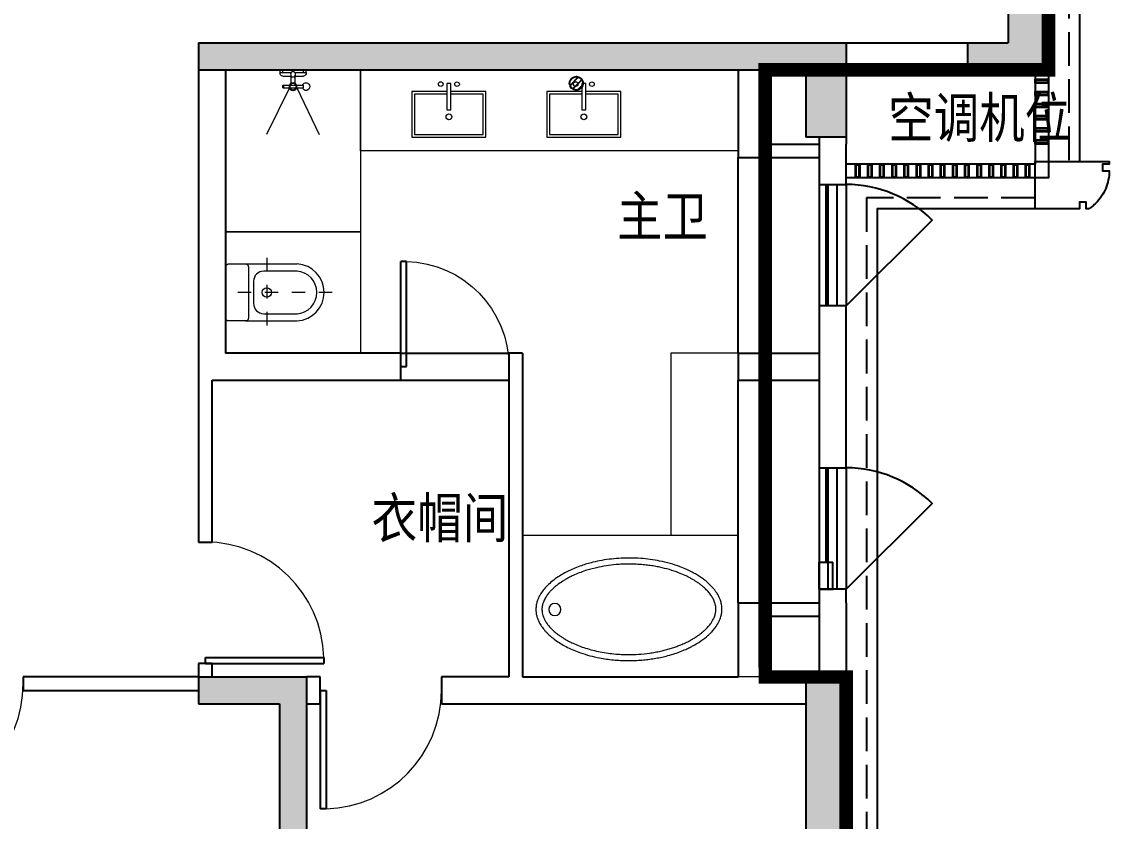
# Model space of a CAD drawing. Extents: x 512858 to 514372, y -232486 to -231710.
# Drawn here: x 513239.26 to 513247.32, y -232145.35 to -232139.42 of the extents above; entities that cross this region are included whole.
import ezdxf

# ---------------------------------------------------------------- set-up
doc = ezdxf.new("R2010")
doc.units = 0
doc.header["$LTSCALE"] = 1000
for name, pattern in [('__DASH', [0.35, 0.25, -0.1]), ('B1+B2户型(2#185报审版）$0$__DASH', [0.35, 0.25, -0.1]), ('B1+B2户型(2#185报审版）$0$DASH', [0.35, 0.25, -0.1])]:
    doc.linetypes.add(name, pattern=pattern)
doc.layers.get('0').update_dxf_attribs({"color": 252})
for name, color, linetype in [('0-铝板', 253, 'Continuous'), ('6#-造型-1F（实施版）金属型材-METAL-S', 253, 'Continuous'), ('A-ANNO-100-TXT', 252, 'Continuous'), ('A-METAL-E', 253, 'Continuous'), ('A-WALL-S', 252, 'Continuous'), ('B1+B2户型(2#185报审版）$0$A-DOOR', 253, 'Continuous'), ('B1+B2户型(2#185报审版）$0$A-METAL-S', 253, 'Continuous'), ('B1+B2户型(2#185报审版）$0$A-PART-S', 253, 'Continuous'), ('B1+B2户型(2#185报审版）$0$A-PATT-COLU', 253, 'Continuous'), ('B1+B2户型(2#185报审版）$0$A-STR-CONC-B', 253, 'Continuous'), ('B1+B2户型(2#185报审版）$0$A-STR-CONC-E', 253, 'Continuous'), ('B1+B2户型(2#185报审版）$0$A-STR-CONC-H', 253, 'Continuous'), ('B1+B2户型(2#185报审版）$0$A-WALL-S', 253, 'Continuous'), ('B1+B2户型(2#185报审版）$0$A-WINDOW', 253, 'Continuous'), ('B1+B2户型(2#185报审版）$0$Y-阳台地漏(不提资)', 253, 'Continuous')]:
    doc.layers.add(name, color=color, linetype=linetype)
doc.layers.add('B1+B2户型(2#185报审版）$0$AE-FURN-MOVE', color=253, linetype='Continuous', lineweight=20)
doc.layers.add('面积-计容-住宅-1', color=1, linetype='Continuous', lineweight=0)
doc.styles.add('TYDG_02', font='TSSDENG.shx', dxfattribs={"width": 0.8, "bigfont": 'hztxt.shx'})

# ---------------------------------------------------------------- blocks, each defined once
blk = doc.blocks.new('1新175wz')
at = {"layer": 'A-ANNO-100-TXT', "style": 'TYDG_02'}
for s, p in [('空调机位', (-100696.445477389, -1325106.455271943, -0.5663770876642622)), ('主卫', (-102706.1260067548, -1325836.721736475)), ('衣帽间', (-104524.4991782925, -1328073.325777996))]:
    blk.add_text(s, height=337.5886524822695, dxfattribs=at).set_placement(p)
blk = doc.blocks.new('1新103B1+B2户型(2#185报审版）$0$6986586658ff3d')
at = {"layer": 'B1+B2户型(2#185报审版）$0$AE-FURN-MOVE'}
for p, q in [((14.39999992749654, 96.00000000023283), (33.60000000009313, 96.00000000023283)), ((14.39999999990687, 12.69960627146065), (14.4000000001397, 96.00000000023283)), ((-100.8000000000466, 76.8000000002794), (-81.60000000009313, 76.8000000002794)), ((-100.7999999998137, -76.79999999981374), (-100.8000000000466, 76.8000000002794)), ((-81.5999999998603, -76.79999999981374), (-81.60000000009313, 76.8000000002794)), ((-66.25846837065183, 14.39999999990687), (-12.69960628706031, 14.39999999990687)), ((-14.39999999990687, 12.69960630335845), (-14.39999999990687, 76.79999996651895)), ((12.69960628729314, 14.4000000001397), (14.4000000001397, 14.4000000001397)), ((14.4000000001397, 76.8000000002794), (33.60000000009313, 76.8000000002794)), ((-100.7999999998137, -67.19999999995343), (-81.60000000009313, -67.20000000018626)), ((-100.7999999998137, -76.79999999981374), (-81.5999999998603, -76.79999999981374)), ((-66.258468370419, -14.39999999990687), (-12.69960629497655, -14.39999999990687)), ((-14.39999999990687, -76.79999996651895), (-14.39999999990687, -12.69960630335845)), ((12.69960629544221, -14.39999999967404), (14.4000000001397, -14.39999999967404)), ((14.39999999990687, -95.99999999976717), (14.39999999990687, -12.69960627099499)), ((14.4000000001397, -76.7999999995809), (33.5999999998603, -76.7999999995809)), ((14.40000001108274, -95.99999999976717), (33.5999999998603, -95.99999999953434))]:
    blk.add_line(p, q, dxfattribs=at)
for points in [[(-100.7999999995809, 27.15290039801039), (-444.8149358539376, 193.7543856438715)], [(-99.28472210257314, -27.64194762450643), (-444.8149358532391, -197.069886776153)]]:
    blk.add_lwpolyline(points, dxfattribs=at)
for centre, radius in [((-91.1999999997206, 2.328306e-10), 28.79999999999999), ((-91.1999999997206, 2.328306e-10), 23.99999999999999), ((0, 2.328306e-10), 19.2)]:
    blk.add_circle(centre, radius, dxfattribs=at)
for centre, radius, start, end in [((-91.19999999995343, 96.0000000053551), 28.79999999999999, 289.4712206301563, 250.5287793572664), ((9.529881745344028, 72.1051773831714), 24.38607388944711, 78.48005776720825, 168.9000772847705), ((9.529881745344028, -72.10517738224007), 24.38607388944711, 191.0999227152295, 281.5199422485274)]:
    blk.add_arc(centre, radius, start, end, dxfattribs=at)
blk = doc.blocks.new('1新100B1+B2户型(2#185报审版）$0$69865866586652f-nezb')
at = {"color": 250, "linetype": 'B1+B2户型(2#185报审版）$0$DASH', "ltscale": 0.2}
for p, q in [((296756.9578622218, 367900.9433866178), (296756.9578622218, 367110.7504130057)), ((296501.2078622218, 367415.7504130056), (297012.7078622218, 367415.7504130055))]:
    blk.add_line(p, q, dxfattribs=at)
for p, q in [((296545.8864336504, 367259.3218415772), (296545.8864336504, 367640.6232263052)), ((296968.0292907933, 367259.3218415772), (296968.0292907933, 367640.6232263052))]:
    blk.add_line(p, q)
at = {"color": 250}
blk.add_lwpolyline([(296599.457862222, 367640.6232263052), (296599.4578622216, 367392.9732391588, 0.4142135623731237), (296674.4578622217, 367317.9732391588), (296839.4578622218, 367317.9732391588, 0.4142135623730951), (296914.4578622218, 367392.9732391588), (296914.457862222, 367640.6232263052)], format="xyb", dxfattribs=at)
blk.add_lwpolyline([(296545.8864336504, 367259.3218415772, -0.4142135623731278), (296567.3150050789, 367280.7504130056), (296946.6007193646, 367280.7504130055, -0.4142135623729595), (296968.0292907933, 367259.3218415769), (296968.0292907933, 367132.1789844341, -0.4142135623732138), (296946.6007193647, 367110.7504130055), (296567.3150050788, 367110.7504130057, -0.4142135623730951), (296545.8864336504, 367132.1789844343)], format="xyb", close=True)
blk.add_circle((296756.9578622218, 367415.7504130056), 35.15279190794223, dxfattribs=at)
blk.add_arc((296756.9578622218, 367629.3797336624), 211.3706793431093, 3.049187633399159, 176.9508123666008)
blk.add_arc((296756.9578622218, 367629.3797336624), 157.7992507716807, 3.049187633399159, 176.9508123666008, dxfattribs=at)
blk = doc.blocks.new('1新99B1+B2户型(2#185报审版）$0$235345')
at = {"layer": 'B1+B2户型(2#185报审版）$0$AE-FURN-MOVE', "extrusion": (0.001411355742407095, -2.826844404026818e-05, 0.9999990036374354)}
for points in [[(19.99990074820072, 289.3066507388442), (19.99984310311605, 549.8604079886558), (-319.9994796418401, 549.8603122077537), (-319.9993585458116, -9.01478881341e-05), (19.99996419937736, 5.6324314661e-06), (19.9999065535942, 260.5537628825923)], [(-5.94129659819e-05, 289.3066451074605), (-0.0001130196071556, 529.8604023712004), (-299.9995154422298, 529.860317858421), (-299.9994024228557, 19.99991547154611), (-6.984908e-10, 19.99999998409271), (-5.36075724951e-05, 260.5537572474834)]]:
    blk.add_lwpolyline(points, dxfattribs=at)
at = {"layer": 'B1+B2户型(2#185报审版）$0$AE-FURN-MOVE', "extrusion": (0.001411355742407095, -2.826844404026818e-05, 0.9999990036374354), "elevation": -0.708504789593757}
blk.add_lwpolyline([(-116.4174787364367, 260.5537444809611), (77.56920220410318, 260.5537991275318), (77.56919639870968, 289.3066869865775), (-116.4174845413646, 289.3066323380278)], close=True, dxfattribs=at)
at = {"layer": 'B1+B2户型(2#185报审版）$0$AE-FURN-MOVE'}
for centre, radius in [((73.96025576558894, 335.3483862031717), 17.09886742574989), ((-168.6234056628309, 274.9301602523774), 21.37358428218737), ((73.25204214523545, 214.558538145735), 17.09886742574989)]:
    blk.add_circle(centre, radius, dxfattribs=at)
blk = doc.blocks.new('1新104B1+B2户型(2#185报审版）$0$A$C4A0C0E4D')
h = blk.add_hatch()
h.set_pattern_fill('ANSI31', color=13, scale=20, style=0)
h.set_pattern_definition([(45, (0, 0), (-22.45064030267288, 22.45064030267288), [])])
edge = h.paths.add_edge_path()
edge.add_arc((0, 0), 50, 180, 0)
edge.add_arc((0, 0), 50, 0, 180)
blk.add_circle((0, 0), 50)
blk = doc.blocks.new('1新109B1+B2户型(2#185报审版）$0$yg')
at = {"layer": 'B1+B2户型(2#185报审版）$0$AE-FURN-MOVE'}
blk.add_circle((156.6554523936938, -0.3631842967588454), 49.99999999999999, dxfattribs=at)
for points, knots in [([(0, 0), (-0.0094990551006049, -4.097310321638361), (0.1014716126956046, -8.202399046043865), (0.6118813273496926, -17.16195295238867), (1.057949657551944, -22.01075664930977), (2.149190341122448, -30.58956304448657), (2.719874487956986, -34.30070489738137), (4.329030146123841, -43.20914701465517), (5.466654166113585, -48.43230096541811), (8.182297930819914, -59.04341049236245), (9.772079566959292, -64.44769007549621), (14.41917295823805, -78.37068510334939), (17.80412208288908, -86.95808497851249), (25.77352880919352, -104.3490726480959), (30.35860486514866, -113.1503378405469), (42.81335349520668, -134.3260837525595), (51.27425378351472, -146.7856562399538), (70.78537961398251, -171.7964545211289), (81.84195103053935, -184.3570959171047), (106.5695190730039, -209.2836972000077), (120.24870469491, -221.6587321513798), (150.1551942871884, -245.9262683502166), (166.3881972064264, -257.8227462940849), (197.1618291367777, -278.1568424017169), (211.2070131856017, -286.7506597700994), (240.6171226417646, -303.388582349522), (255.9773156738374, -311.429458664963), (287.9104364465456, -326.8592399952468), (304.4823700804263, -334.2479551108554), (338.710837879451, -348.2830196768045), (356.3720279193949, -354.9306655686814), (389.5851190029643, -366.3546898125205), (404.9914092360996, -371.2582242356148), (436.384998281952, -380.4634027571883), (452.3769762576558, -384.7664323598146), (493.2639431052376, -394.8029477437958), (518.4870818436611, -400.1228473251686), (569.7995841689408, -409.2210376601433), (595.886304442538, -412.9967411562102), (648.6194730380084, -418.9460127467755), (675.2623881557956, -421.1181238449644), (728.8016101315152, -423.8239369619405), (755.6948010167107, -424.3585338935954), (809.4204949457198, -423.7795323964674), (836.2535346879158, -422.6674896252807), (889.5382202654146, -418.8141368411016), (915.9990963863675, -416.0731771525461), (968.2273514142726, -409.0062827654183), (994.0064499764703, -404.6792629167903), (1048.97778163827, -393.627223900985), (1077.989526817342, -386.6119031172711), (1134.188078328734, -370.655447308789), (1161.375295541948, -361.7117753787898), (1206.901932602283, -344.5915404919069), (1225.741952443495, -336.7904652131256), (1258.659421309829, -321.8596472600475), (1272.969830022426, -314.8713724263944), (1299.243642795365, -301.091654934804), (1311.297845375026, -294.3473872080212), (1334.496871450217, -280.5188158624806), (1345.645800617291, -273.431425095303), (1367.00032918877, -258.9735570802586), (1377.202702150447, -251.6052800100297), (1396.613996743457, -236.6587953399867), (1405.830103091197, -229.0758933839388), (1423.257011997746, -213.7629133432638), (1431.455265946919, -206.0430685770698), (1448.75242107478, -188.5925053738756), (1457.566483983072, -178.8389683149289), (1470.721671951236, -162.8603650711011), (1475.53612090298, -156.620732174255), (1484.52902447735, -144.1771592246369), (1488.706088228384, -137.975098279072), (1496.434197576949, -125.6440209671855), (1499.986589364009, -119.5130507159047), (1508.033088352531, -104.4569197818637), (1512.178186172852, -95.58133623318281), (1518.088545575971, -80.95379189751111), (1520.191108524567, -75.12768446200062), (1524.073878232157, -62.97157013835385), (1525.799948744709, -56.64697370713111), (1528.660269796615, -44.09728396288119), (1529.79538625339, -37.8684594387887), (1531.503381750779, -25.47935300180689), (1532.075429684715, -19.32409441156778), (1532.588517104974, -8.771037900354713), (1532.663094534772, -4.379132716334425), (1532.55689908308, 2.77733433782123), (1532.460561929503, 5.538585333735682), (1532.006854459411, 13.81824540602975), (1531.482023306889, 19.3708229532931), (1529.980629173573, 30.50414444319904), (1529.002184512094, 36.10211473843083), (1526.573380186455, 47.3702901348006), (1525.120863555698, 53.04733388253953), (1521.71962617035, 64.48416560236365), (1519.767098751618, 70.2571898412425), (1512.396705405787, 89.6179540597368), (1505.810242414009, 103.4384360553231), (1489.432116135024, 131.5240442275535), (1479.646235481137, 145.7733562146313), (1461.020613869885, 168.9555633455748), (1453.233772816835, 177.8509627787862), (1438.857636837289, 192.9343532929197), (1432.598013494862, 199.1444409348769), (1419.425189258298, 211.5004030815326), (1412.516507581109, 217.6427406060975), (1386.298439345555, 239.7319177875761), (1365.089629713446, 255.369652103167), (1328.123613862321, 279.1485776996706), (1313.690811713925, 287.7405366612365), (1288.447517134948, 301.6211075079627), (1277.992914391449, 307.0727347563952), (1256.513176376233, 317.682714378112), (1245.490746013122, 322.8402152415365), (1217.852604854153, 335.0725112024229), (1200.946758846985, 341.9674342737999), (1166.13920961204, 355.0019038675819), (1148.241928724106, 361.1395283646416), (1111.583571316907, 372.5891241349746), (1092.820013422286, 377.9029007814825), (1057.762076699873, 386.8351204823703), (1041.578574626474, 390.5884939181851), (1008.780820742249, 397.4603188764304), (992.1717909681611, 400.5778568892274), (958.6088488360401, 406.1539663753938), (941.6534349350259, 408.6134527702816), (907.486451739911, 412.8567548727151), (890.2755483356304, 414.6410118716303), (853.5661037631799, 417.6998797308188), (834.0434890745673, 418.8849469162524), (794.9062393340282, 420.3806041219505), (775.2861081440933, 420.6914636758156), (736.0696177836508, 420.4367266817717), (716.4723450427409, 419.8712182026356), (677.4205650142394, 417.8676124486374), (657.964755452238, 416.43034485518), (619.3195473328233, 412.695518319495), (600.1298153249081, 410.3985398984514), (562.1288639740087, 404.9639313502703), (543.3229909411166, 401.8273179261014), (497.284770113416, 393.0363491119351), (470.3572735842317, 386.8986068657832), (417.9634750189725, 372.9564782732632), (392.4969224152155, 365.1535685095005), (348.9022693389561, 349.9648293961072), (330.4069099016488, 342.8794331210665), (294.6633767134044, 327.8971181930974), (277.4089309172705, 319.9979069393594), (244.2819985884707, 303.4941950862994), (228.4091064222157, 294.8880141124828), (198.1610118742101, 277.0901251821779), (183.7870628959499, 267.8977658738149), (156.6420938773081, 249.0650727945613), (143.8730796354357, 239.425055929576), (119.9998378644232, 219.8389926325763), (108.9042100044899, 209.8984249753412), (92.8450613268651, 194.1956318579614), (87.30386845790781, 188.4844429810764), (76.77699345280416, 177.0471922024153), (71.78847471624613, 171.3184383736225), (62.35801702924073, 159.8664498393191), (57.91828018683009, 154.1462460824987), (49.15427955007181, 142.1596627690597), (44.88711671018973, 135.8960084419232), (36.99198229447939, 123.4408736868063), (33.3623223293107, 117.2470783450408), (25.27755112713203, 102.2896993167233), (21.14342720713466, 93.57314606150612), (14.04776527686045, 76.36257211107295), (11.08300806139596, 67.86076533060987), (7.048930919729173, 53.8975754303392), (5.674967900849879, 48.36569166462868), (3.698524245526642, 38.90250544482842), (2.987908673007041, 34.95764640287962), (1.791491260519251, 27.08089490258135), (1.30712948855944, 23.15132762212306), (0.5745845327619463, 15.43263847113121), (0.3192603846546263, 11.64652751479298), (0.0615893620997667, 5.236857370240614), (0.0060676613356918, 2.617217330029234), (-2.328306e-10, -1.164153e-10)], [0, 0, 0, 0, 0.0370206216930683, 0.0370206216930683, 0.0807322878844579, 0.0807322878844579, 0.1138505442313554, 0.1138505442313554, 0.1600078620666672, 0.1600078620666672, 0.2070840446878442, 0.2070840446878442, 0.2804275315817863, 0.2804275315817863, 0.3537710184757284, 0.3537710184757284, 0.4552920401477757, 0.4552920401477757, 0.556813061819823, 0.556813061819823, 0.6583340834918704, 0.6583340834918704, 0.7598551051639177, 0.7598551051639177, 0.8375528234766485, 0.8375528234766485, 0.9152505417893793, 0.9152505417893793, 0.99294826010211, 0.99294826010211, 1.070645978414841, 1.070645978414841, 1.13521670732713, 1.13521670732713, 1.19978743623942, 1.19978743623942, 1.297775749295355, 1.297775749295355, 1.39576406235129, 1.39576406235129, 1.493752375407225, 1.493752375407225, 1.59174068846316, 1.59174068846316, 1.689729001519095, 1.689729001519095, 1.78771731457503, 1.78771731457503, 1.885705627630966, 1.885705627630966, 2.000765995161349, 2.000765995161349, 2.115826362691732, 2.115826362691732, 2.201815140121644, 2.201815140121644, 2.271991413504014, 2.271991413504014, 2.335450698284794, 2.335450698284794, 2.398909983065574, 2.398909983065574, 2.462369267846355, 2.462369267846355, 2.525828552627135, 2.525828552627135, 2.589287837407915, 2.589287837407915, 2.668530976469569, 2.668530976469569, 2.719374802065712, 2.719374802065712, 2.770218627661856, 2.770218627661856, 2.821062453257999, 2.821062453257999, 2.895968071939177, 2.895968071939177, 2.946183150301825, 2.946183150301825, 3.00167570171474, 3.00167570171474, 3.057168253127655, 3.057168253127655, 3.11266080454057, 3.11266080454057, 3.152326521921546, 3.152326521921546, 3.177247477342829, 3.177247477342829, 3.227089388185394, 3.227089388185394, 3.27693129902796, 3.27693129902796, 3.326773209870525, 3.326773209870525, 3.37661512071309, 3.37661512071309, 3.492619063975359, 3.492619063975359, 3.608623007237628, 3.608623007237628, 3.680620270788453, 3.680620270788453, 3.731228133468197, 3.731228133468197, 3.781835996147941, 3.781835996147941, 3.914839705409993, 3.914839705409993, 3.993303246574759, 3.993303246574759, 4.046117949018218, 4.046117949018218, 4.098932651461676, 4.098932651461676, 4.175453049888249, 4.175453049888249, 4.251973448314822, 4.251973448314822, 4.328493846741395, 4.328493846741395, 4.392237852469088, 4.392237852469088, 4.455981858196781, 4.455981858196781, 4.519725863924474, 4.519725863924474, 4.583469869652166, 4.583469869652166, 4.654986994792738, 4.654986994792738, 4.72650411993331, 4.72650411993331, 4.798021245073882, 4.798021245073882, 4.869538370214453, 4.869538370214453, 4.941055495355025, 4.941055495355025, 5.012572620495597, 5.012572620495597, 5.118453812816496, 5.118453812816496, 5.224335005137396, 5.224335005137396, 5.306414956400081, 5.306414956400081, 5.388494907662766, 5.388494907662766, 5.470574858925451, 5.470574858925451, 5.552654810188136, 5.552654810188136, 5.634734761450821, 5.634734761450821, 5.716814712713505, 5.716814712713505, 5.763416457160488, 5.763416457160488, 5.81001820160747, 5.81001820160747, 5.856619946054452, 5.856619946054452, 5.907934224463599, 5.907934224463599, 5.959248502872746, 5.959248502872746, 6.032725883778902, 6.032725883778902, 6.106203264685058, 6.106203264685058, 6.154903901147826, 6.154903901147826, 6.190129495084236, 6.190129495084236, 6.225355089020647, 6.225355089020647, 6.259537781448725, 6.259537781448725, 6.283185307179586, 6.283185307179586, 6.283185307179586, 6.283185307179586]), ([(49.99986563040875, -0.1159178679808974), (49.98744717705995, -5.472477628616616), (50.24458393990062, -10.80194841220509), (51.19444240489975, -20.3411802763585), (51.77469613333233, -24.53294959198684), (53.28576437802985, -33.00494380691089), (54.21710474812426, -37.288720238721), (56.47725703893229, -46.04551522328984), (57.81019229977392, -50.51984527148306), (60.90395545354113, -59.62227642396465), (62.66559097915888, -64.25293224910274), (69.28802642552182, -79.89335687505081), (75.17030552704819, -91.26884652045555), (87.20517115178518, -110.4928922572872), (92.45798973692581, -118.0918598661665), (102.4011276501697, -131.1198832523078), (106.7712011453696, -136.5028976746835), (116.1337289116345, -147.3433725304203), (121.1246252011042, -152.7988799853483), (131.533796350006, -163.5342820652295), (136.9357595508918, -168.8189994308632), (148.3284868348856, -179.3870292510837), (154.3165722875856, -184.6678099250421), (166.8702176897787, -195.1850374544738), (173.4378025941551, -200.4234073210973), (192.7579193862621, -215.0840040602488), (206.178103590617, -224.4221880907426), (229.1504932953976, -239.0407037890982), (238.1455293169711, -244.4719657851383), (256.7686786975246, -255.1309123858809), (266.3924104070757, -260.356129461783), (286.2341639054939, -270.5603694068268), (296.4559455087874, -275.5416351085296), (322.8232758082449, -287.699132590089), (339.3264683326706, -294.6951918445993), (373.4784829132259, -307.9480052462313), (391.1261170266662, -314.2038908510003), (423.6083259559236, -324.6614847407909), (438.2527794723865, -329.0176142775454), (468.3668203959242, -337.2527726946864), (483.8431209686678, -341.1210170874838), (525.2230201154016, -350.5057250617538), (551.5435249120928, -355.5181227958528), (605.0644248572644, -363.8068385686493), (632.2855072917882, -367.0866897476371), (677.9268750119954, -371.0396676817909), (696.2149934549816, -372.2194050636608), (732.9046567128971, -373.7816526067909), (751.3010406519752, -374.1639692177996), (788.0867088555824, -374.1255986010656), (806.4803357701749, -373.705470758141), (844.3029787386768, -372.0161426814739), (863.7223271050025, -370.6941613059025), (899.012900814414, -367.4617842382286), (914.9230917829555, -365.690264359233), (946.4637286651414, -361.5493515437702), (962.1044275406748, -359.1784761737799), (991.7158931228332, -354.0840298074763), (1005.714931811206, -351.4080788011197), (1047.18105949997, -342.6778644623701), (1074.146551517304, -335.914339293493), (1126.216334976023, -320.6894941111095), (1151.349848880898, -312.2201996303629), (1194.336779939244, -295.737708125147), (1212.639020591509, -287.9890271237819), (1239.348868274828, -275.5729262360837), (1248.338272327324, -271.1835588373942), (1265.859240242513, -262.2088216836564), (1274.388364810031, -257.6247739735991), (1289.797384947771, -248.9446922905045), (1296.740137203364, -244.8705837087473), (1310.246884568827, -236.6188263925724), (1316.815571417334, -232.4384315175703), (1331.161504787626, -222.934922718443), (1338.830589263001, -217.5872158431448), (1352.434397210134, -207.6105550982757), (1358.45536193368, -202.9950212650001), (1370.049854028039, -193.7107718503103), (1375.620843845187, -189.0440878513036), (1391.63812384801, -175.0161479501985), (1401.37635166687, -165.6359909242019), (1415.191277002683, -151.0280279186554), (1419.887521954486, -145.769629128743), (1428.312373362482, -135.7844311327208), (1432.088208470494, -131.052502486622), (1439.175930912141, -121.6633706353605), (1442.485545189818, -117.00902948773), (1451.730025952915, -103.2079031181056), (1456.975669154665, -94.23076079715975), (1464.166557030519, -80.0884764411021), (1466.610083404928, -74.76434391876683), (1471.153340100078, -63.75870238360949), (1473.187457275111, -58.09939680236857), (1476.015650442103, -48.96840197662823), (1476.99346414255, -45.43238821916748), (1478.700776404468, -38.45037380792201), (1479.431050051702, -35.00189702864736), (1480.556974285049, -28.74898927321192), (1480.98862111941, -25.93397682555951), (1481.698802565224, -20.34778185980394), (1481.977823742665, -17.57364292058628), (1482.352614043979, -12.53501020837575), (1482.472210281296, -10.26810567826033), (1482.685101023642, -3.462363287806511), (1482.632228712551, 1.046914447448216), (1482.134126998251, 10.11672361404635), (1481.688180586556, 14.683738932712), (1480.537963550305, 22.81958679994568), (1479.91906328476, 26.37246613623574), (1478.180006317329, 34.73522810661234), (1476.965755284997, 39.56407486530952), (1474.037641889183, 49.41475813300349), (1472.323711648816, 54.43584465864114), (1468.347289152211, 64.6763594201766), (1466.083348563407, 69.89932135050185), (1460.953614989994, 80.54651166824624), (1458.087007058552, 85.9720496883383), (1451.214559901739, 97.85410492110532), (1447.09976477758, 104.3444037674926), (1439.279845682206, 115.6044946629554), (1435.803534043022, 120.3254991690628), (1428.361529989401, 129.8570466050878), (1424.398209088016, 134.6643997713691), (1411.775562602794, 149.1604233407415), (1402.379330605036, 158.9257384366356), (1385.645437044324, 174.6381665260997), (1378.94797251001, 180.5788995852927), (1366.153815279016, 191.2900716033764), (1360.175472918898, 196.0745714297518), (1347.736037150724, 205.5871450211853), (1341.277127249399, 210.3134511737153), (1326.512902402086, 220.644546061405), (1318.104535722872, 226.2266714973375), (1300.620047486154, 237.2277189262677), (1291.54760339763, 242.6445516948588), (1272.066835566191, 253.668946108548), (1261.612102224026, 259.2577886653598), (1238.119869153947, 271.1015300644794), (1224.954873827053, 277.3002710859291), (1200.635288670426, 287.9661104832776), (1189.641927324235, 292.5226553803077), (1167.14634436206, 301.3181620222749), (1155.647111067781, 305.5559838749468), (1131.771928665927, 313.8290230589919), (1119.379448533757, 317.8509997434448), (1094.143183024367, 325.4985690602334), (1081.302254178794, 329.1233819958288), (1054.197128096363, 336.2212223603856), (1039.900648295879, 339.658947290387), (1010.908428693423, 346.0207232417306), (996.213825237006, 348.944537776988), (966.5114913620055, 354.2539453562349), (951.4942254589405, 356.6408943454735), (906.0569535538089, 362.9747632903745), (875.2566450706217, 366.090967052849), (820.5511724257376, 369.5627988048363), (796.7537787058391, 370.3985210111132), (753.9758650844451, 370.6922254221281), (735.0043106256053, 370.396795576904), (697.1754383300431, 368.9556793376105), (678.3137939644512, 367.8102685813792), (637.5539149774704, 364.4087917009601), (615.7023757172283, 361.9925439078361), (572.5216712446418, 356.0359104148811), (551.1993943678681, 352.4962311922573), (509.2763415505178, 344.3404437295394), (488.678297501523, 339.7258045959752), (448.4049844371621, 329.4876840243815), (428.723838934442, 323.8634966638638), (391.1599257909693, 311.9123813996557), (373.2340169772506, 305.6159459503833), (338.56075939117, 292.2572470009327), (321.8190483921207, 285.1960668442771), (293.3425528272055, 272.1095571109327), (281.34221998672, 266.2197343157604), (255.9871274612378, 252.9561357191997), (242.8008403514978, 245.5085902349092), (222.4340637896676, 233.1226054080762), (214.8613858309109, 228.2947573726997), (200.1493645987939, 218.4708766852273), (193.0181909485254, 213.475444661919), (176.1756356654223, 201.1070593721233), (166.7576683613006, 193.678451533895), (152.9035696843639, 181.9603753539268), (148.0703376610763, 177.6977773527615), (138.7831297926605, 169.1614285330288), (134.3311075908132, 164.8894573533908), (121.552981042536, 152.0943144414341), (113.8100496428087, 143.5956914171111), (99.82581671141088, 126.7923537394963), (93.58841997478157, 118.4926393008791), (82.53827265882865, 102.2161813867278), (77.72918225778267, 94.24602462432813), (69.44788847747259, 78.77999168820679), (65.96424499875866, 71.28476341650821), (60.86688812449574, 58.56631030584686), (59.00139547372237, 53.24626202066429), (55.35568218189292, 41.24467783013824), (53.77074461290613, 34.64900094759651), (51.42429997422732, 21.68176182825118), (50.66618181881495, 15.33567606145516), (50.10158285289072, 5.958471887279302), (50.00691282213666, 2.923808974213898), (49.99986563040875, -0.1159178680973127)], [0, 0, 0, 0, 0.0635507517607121, 0.0635507517607121, 0.1124445226934905, 0.1124445226934905, 0.161338293626269, 0.161338293626269, 0.2107450766733819, 0.2107450766733819, 0.2601518597204948, 0.2601518597204948, 0.374500629501049, 0.374500629501049, 0.4467308205377747, 0.4467308205377747, 0.4966859880742692, 0.4966859880742692, 0.5466411556107637, 0.5466411556107637, 0.5947860550845065, 0.5947860550845065, 0.6429309545582494, 0.6429309545582494, 0.6910758540319923, 0.6910758540319923, 0.7786834988810768, 0.7786834988810768, 0.8317353832217125, 0.8317353832217125, 0.8847872675623482, 0.8847872675623482, 0.9378391519029838, 0.9378391519029838, 1.017992325203472, 1.017992325203472, 1.09814549850396, 1.09814549850396, 1.161478982561749, 1.161478982561749, 1.225971192740577, 1.225971192740577, 1.331338477581494, 1.331338477581494, 1.436705762422411, 1.436705762422411, 1.506435273911784, 1.506435273911784, 1.576164785401158, 1.576164785401158, 1.645894296890531, 1.645894296890531, 1.72004799998979, 1.72004799998979, 1.781579357010429, 1.781579357010429, 1.843110714031068, 1.843110714031068, 1.899370801524478, 1.899370801524478, 2.011890976511296, 2.011890976511296, 2.124411151498115, 2.124411151498115, 2.213491193510323, 2.213491193510323, 2.260409491981623, 2.260409491981623, 2.307327790452923, 2.307327790452923, 2.347694171456142, 2.347694171456142, 2.388060552459362, 2.388060552459362, 2.438513484958065, 2.438513484958065, 2.481393672036135, 2.481393672036135, 2.524273859114205, 2.524273859114205, 2.610034233270344, 2.610034233270344, 2.658521454103751, 2.658521454103751, 2.702818954813372, 2.702818954813372, 2.747116455522993, 2.747116455522993, 2.835711456942234, 2.835711456942234, 2.890832523648536, 2.890832523648536, 2.952008320144392, 2.952008320144392, 2.991530184123444, 2.991530184123444, 3.031052048102495, 3.031052048102495, 3.063824066430569, 3.063824066430569, 3.096596084758643, 3.096596084758643, 3.123505113437759, 3.123505113437759, 3.177323170795992, 3.177323170795992, 3.231141228154225, 3.231141228154225, 3.272252115614522, 3.272252115614522, 3.326686302388615, 3.326686302388615, 3.381120489162708, 3.381120489162708, 3.435554675936801, 3.435554675936801, 3.489988862710893, 3.489988862710893, 3.552713720748685, 3.552713720748685, 3.597222958143972, 3.597222958143972, 3.641732195539258, 3.641732195539258, 3.730750670329832, 3.730750670329832, 3.784872776321942, 3.784872776321942, 3.828850862371932, 3.828850862371932, 3.872828948421921, 3.872828948421921, 3.925913071231568, 3.925913071231568, 3.978997194041214, 3.978997194041214, 4.036125456991514, 4.036125456991514, 4.103233195487005, 4.103233195487005, 4.156175427569954, 4.156175427569954, 4.209117659652903, 4.209117659652903, 4.263967275303823, 4.263967275303823, 4.318816890954744, 4.318816890954744, 4.378019335665074, 4.378019335665074, 4.437221780375403, 4.437221780375403, 4.496424225085733, 4.496424225085733, 4.614829114506392, 4.614829114506392, 4.705101201408358, 4.705101201408358, 4.776993620130255, 4.776993620130255, 4.848886038852151, 4.848886038852151, 4.933347724288767, 4.933347724288767, 5.017809409725383, 5.017809409725383, 5.102271095161999, 5.102271095161999, 5.186732780598615, 5.186732780598615, 5.268160632016649, 5.268160632016649, 5.349588483434682, 5.349588483434682, 5.412330018791465, 5.412330018791465, 5.48703233076386, 5.48703233076386, 5.533634724452247, 5.533634724452247, 5.580738023648729, 5.580738023648729, 5.649342094191445, 5.649342094191445, 5.688435725790485, 5.688435725790485, 5.727529357389525, 5.727529357389525, 5.805716620587605, 5.805716620587605, 5.883903883785685, 5.883903883785685, 5.962091146983765, 5.962091146983765, 6.039470169062709, 6.039470169062709, 6.097192319564984, 6.097192319564984, 6.172114862623322, 6.172114862623322, 6.24703740568166, 6.24703740568166, 6.283185307179586, 6.283185307179586, 6.283185307179586, 6.283185307179586])]:
    blk.add_open_spline(points, degree=3, knots=knots, dxfattribs=at)
blk = doc.blocks.new('1新98B1+B2户型(2#185报审版）$0$$WINLIB2D$00000001')
at = {"color": 0}
for points in [[(-0.4999999999999964, 0.5000000000000142), (-0.4999999999999964, -0.4999999999999858)], [(-0.4999999999999964, 0.5000000000000142), (0.5000000000000036, 0.5000000000000142)], [(0.5000000000000036, -0.4999999999999858), (0.5000000000000036, 0.5000000000000142)], [(0.5000000000000036, 0.1666666666666714), (-0.4999999999999964, 0.1666666666666714)], [(0.5000000000000036, -0.1666666666666572), (-0.4999999999999964, -0.1666666666666572)], [(-0.4999999999999964, -0.4999999999999858), (0.5000000000000036, -0.4999999999999858)]]:
    blk.add_lwpolyline(points, dxfattribs=at)
blk = doc.blocks.new('1新94B1+B2户型(2#185报审版）$0$$DorLib2D$00000001')
for p, q in [((0.45, 0.9750000000000001), (0.5000000000000002, 0.9750000000000001)), ((0.45, 0), (0.45, 0.9750000000000001)), ((0.5, 0), (0.5, 0.9750000000000001)), ((0.5, 0), (0.45, 0))]:
    blk.add_line(p, q)
at = {"lineweight": 13}
blk.add_arc((0.475, 0), 0.975, 91.4692835813538, 180, dxfattribs=at)
blk = doc.blocks.new('1新125B1+B2户型(2#185报审版）-M')
at = {"layer": 'B1+B2户型(2#185报审版）$0$A-PATT-COLU'}
for points in [[(161756.9723663571, -997470.9136788808), (161456.9723663575, -997470.9141659152), (161456.9780484216, -1000970.914987612), (161756.9783731139, -1001170.915168668)], [(155456.9761006629, -1001170.913841224), (159556.9850292485, -1001170.913841226), (159556.9850292485, -1000970.913841226), (155456.9761006629, -1000970.91384122)], [(159556.9850895849, -1000970.913841226), (159556.984968912, -1001170.913841226), (159956.984919418, -1001170.914082583), (160256.9851390811, -1000970.914263592)], [(160256.9851390811, -1000970.914263592), (159956.984919418, -1001170.914082583), (159956.9843703785, -1001670.913621602), (160256.9843703784, -1001670.913951037)], [(161156.9763227018, -1001170.914806603), (161756.9783731139, -1001170.915168668), (161456.9780484216, -1000970.914987612), (161156.9764433747, -1000970.914806603)], [(155456.976316862, -1005870.913841226), (155556.975152774, -1005870.913841226), (155556.975152774, -1005670.913841226), (155456.976316862, -1005670.913841226)], [(155556.975152774, -1005670.913841226), (155556.975152774, -1005870.913841226), (156056.9763944139, -1005870.913841219), (156256.9765524046, -1005670.913841215)], [(156256.9765524046, -1005670.913841215), (156056.9763944139, -1005870.913841219), (156056.9741037177, -1008770.913762221), (156256.9741037177, -1008770.9139202)], [(159956.9796488523, -1005670.913605257), (159956.9795308677, -1005770.913605253), (160256.9795308675, -1005770.913959207), (160256.9796488521, -1005670.913959211)], [(160256.9795308675, -1005770.913954319), (159956.9795308677, -1005770.91361503), (159956.9762510768, -1008670.913615033), (160256.9762510767, -1008670.913954322)]]:
    blk.add_hatch(color=256, dxfattribs=at).paths.add_polyline_path(points)
at = {"layer": 'B1+B2户型(2#185报审版）$0$A-DOOR'}
for p, q in [((156956.9883285764, -1003270.913841226), (157756.9883285764, -1003270.913841226)), ((156956.9883285764, -1003470.913841226), (157756.9883285764, -1003470.913841226))]:
    blk.add_line(p, q, dxfattribs=at)
at = {"layer": 'B1+B2户型(2#185报审版）$0$A-METAL-S'}
for points in [[(161756.9763168608, -1001240.914936027), (161756.9763168608, -1001270.914936027), (161656.9763168608, -1001270.914936027), (161656.9763168608, -1001240.914936027)], [(161751.9763168608, -1001245.914936027), (161751.9763168608, -1001265.914936027), (161661.9763168608, -1001265.914936027), (161661.9763168608, -1001245.914936027)], [(161756.9763168608, -1001330.914936027), (161756.9763168608, -1001360.914936027), (161656.9763168608, -1001360.914936027), (161656.9763168608, -1001330.914936027)], [(161751.9763168608, -1001335.914936027), (161751.9763168608, -1001355.914936027), (161661.9763168608, -1001355.914936027), (161661.9763168608, -1001335.914936027)], [(161756.9763168608, -1001420.914936027), (161756.9763168608, -1001450.914936027), (161656.9763168608, -1001450.914936027), (161656.9763168608, -1001420.914936027)], [(161751.9763168608, -1001425.914936027), (161751.9763168608, -1001445.914936027), (161661.9763168608, -1001445.914936027), (161661.9763168608, -1001425.914936027)], [(161756.9763168608, -1001510.914936027), (161756.9763168608, -1001540.914936027), (161656.9763168608, -1001540.914936027), (161656.9763168608, -1001510.914936027)], [(161751.9763168608, -1001515.914936027), (161751.9763168608, -1001535.914936027), (161661.9763168608, -1001535.914936027), (161661.9763168608, -1001515.914936027)], [(161756.9763168608, -1001600.914936027), (161756.9763168608, -1001630.914936027), (161656.9763168608, -1001630.914936027), (161656.9763168608, -1001600.914936027)], [(161751.9763168608, -1001605.914936027), (161751.9763168608, -1001625.914936027), (161661.9763168608, -1001625.914936027), (161661.9763168608, -1001605.914936027)], [(161756.9763168608, -1001690.914936027), (161756.9763168608, -1001720.914936027), (161656.9763168608, -1001720.914936027), (161656.9763168608, -1001690.914936027)], [(161751.9763168608, -1001695.914936027), (161751.9763168608, -1001715.914936027), (161661.9763168608, -1001715.914936027), (161661.9763168608, -1001695.914936027)], [(160356.9763168608, -1001970.914936027), (160326.9763168608, -1001970.914936027), (160326.9763168608, -1001870.914936027), (160356.9763168608, -1001870.914936027)], [(160351.9763168608, -1001965.914936027), (160331.9763168608, -1001965.914936027), (160331.9763168608, -1001875.914936027), (160351.9763168608, -1001875.914936027)], [(160446.9763168608, -1001970.914936027), (160416.9763168608, -1001970.914936027), (160416.9763168608, -1001870.914936027), (160446.9763168608, -1001870.914936027)], [(160441.9763168608, -1001965.914936027), (160421.9763168608, -1001965.914936027), (160421.9763168608, -1001875.914936027), (160441.9763168608, -1001875.914936027)], [(160536.9763168608, -1001970.914936027), (160506.9763168608, -1001970.914936027), (160506.9763168608, -1001870.914936027), (160536.9763168608, -1001870.914936027)], [(160531.9763168608, -1001965.914936027), (160511.9763168608, -1001965.914936027), (160511.9763168608, -1001875.914936027), (160531.9763168608, -1001875.914936027)], [(160626.9763168608, -1001970.914936027), (160596.9763168608, -1001970.914936027), (160596.9763168608, -1001870.914936027), (160626.9763168608, -1001870.914936027)], [(160621.9763168608, -1001965.914936027), (160601.9763168608, -1001965.914936027), (160601.9763168608, -1001875.914936027), (160621.9763168608, -1001875.914936027)], [(160716.9763168608, -1001970.914936027), (160686.9763168608, -1001970.914936027), (160686.9763168608, -1001870.914936027), (160716.9763168608, -1001870.914936027)], [(160711.9763168608, -1001965.914936027), (160691.9763168608, -1001965.914936027), (160691.9763168608, -1001875.914936027), (160711.9763168608, -1001875.914936027)], [(160806.9763168608, -1001970.914936027), (160776.9763168608, -1001970.914936027), (160776.9763168608, -1001870.914936027), (160806.9763168608, -1001870.914936027)], [(160801.9763168608, -1001965.914936027), (160781.9763168608, -1001965.914936027), (160781.9763168608, -1001875.914936027), (160801.9763168608, -1001875.914936027)], [(160896.9763168608, -1001970.914936027), (160866.9763168608, -1001970.914936027), (160866.9763168608, -1001870.914936027), (160896.9763168608, -1001870.914936027)], [(160891.9763168608, -1001965.914936027), (160871.9763168608, -1001965.914936027), (160871.9763168608, -1001875.914936027), (160891.9763168608, -1001875.914936027)], [(160986.9763168608, -1001970.914936027), (160956.9763168608, -1001970.914936027), (160956.9763168608, -1001870.914936027), (160986.9763168608, -1001870.914936027)], [(160981.9763168608, -1001965.914936027), (160961.9763168608, -1001965.914936027), (160961.9763168608, -1001875.914936027), (160981.9763168608, -1001875.914936027)], [(161076.9763168608, -1001970.914936027), (161046.9763168608, -1001970.914936027), (161046.9763168608, -1001870.914936027), (161076.9763168608, -1001870.914936027)], [(161071.9763168608, -1001965.914936027), (161051.9763168608, -1001965.914936027), (161051.9763168608, -1001875.914936027), (161071.9763168608, -1001875.914936027)], [(161166.9763168608, -1001970.914936027), (161136.9763168608, -1001970.914936027), (161136.9763168608, -1001870.914936027), (161166.9763168608, -1001870.914936027)], [(161161.9763168608, -1001965.914936027), (161141.9763168608, -1001965.914936027), (161141.9763168608, -1001875.914936027), (161161.9763168608, -1001875.914936027)], [(161256.9763168608, -1001970.914936027), (161226.9763168608, -1001970.914936027), (161226.9763168608, -1001870.914936027), (161256.9763168608, -1001870.914936027)], [(161251.9763168608, -1001965.914936027), (161231.9763168608, -1001965.914936027), (161231.9763168608, -1001875.914936027), (161251.9763168608, -1001875.914936027)], [(161346.9763168608, -1001970.914936027), (161316.9763168608, -1001970.914936027), (161316.9763168608, -1001870.914936027), (161346.9763168608, -1001870.914936027)], [(161341.9763168608, -1001965.914936027), (161321.9763168608, -1001965.914936027), (161321.9763168608, -1001875.914936027), (161341.9763168608, -1001875.914936027)], [(161436.9763168608, -1001970.914936027), (161406.9763168608, -1001970.914936027), (161406.9763168608, -1001870.914936027), (161436.9763168608, -1001870.914936027)], [(161431.9763168608, -1001965.914936027), (161411.9763168608, -1001965.914936027), (161411.9763168608, -1001875.914936027), (161431.9763168608, -1001875.914936027)], [(161526.9763168608, -1001970.914936027), (161496.9763168608, -1001970.914936027), (161496.9763168608, -1001870.914936027), (161526.9763168608, -1001870.914936027)], [(161521.9763168608, -1001965.914936027), (161501.9763168608, -1001965.914936027), (161501.9763168608, -1001875.914936027), (161521.9763168608, -1001875.914936027)], [(161616.9763168608, -1001970.914936027), (161586.9763168608, -1001970.914936027), (161586.9763168608, -1001870.914936027), (161616.9763168608, -1001870.914936027)], [(161611.9763168608, -1001965.914936027), (161591.9763168608, -1001965.914936027), (161591.9763168608, -1001875.914936027), (161611.9763168608, -1001875.914936027)]]:
    blk.add_lwpolyline(points, close=True, dxfattribs=at)
at = {"layer": 'B1+B2户型(2#185报审版）$0$A-PART-S'}
for p, q in [((160256.9851390554, -1000970.914263582), (161156.9764433746, -1000970.914806603)), ((160256.9849194579, -1001170.914263576), (161156.9763227018, -1001170.914806603)), ((160056.9843251024, -1001670.913842227), (160056.9842664231, -1001720.91430076)), ((160256.9843251023, -1001670.914076942), (160256.984266423, -1001720.914535475)), ((160056.9842664231, -1001720.91430076), (160056.9839143323, -1002020.915051755)), ((160256.9839143453, -1002020.91528647), (160256.984266423, -1001720.914535475)), ((160056.9839143323, -1002020.915051755), (160256.9839143453, -1002020.91528647)), ((160056.9828581136, -1002920.915051754), (160056.9823300228, -1003370.913723868)), ((160256.9828581266, -1002920.915286469), (160056.9828581136, -1002920.915051754)), ((160256.9823300227, -1003370.913958583), (160256.9828581266, -1002920.915286469)), ((160056.9823300228, -1003370.913718765), (160056.9814115769, -1004120.913855685)), ((160256.9814115662, -1004120.914100606), (160256.9823300226, -1003370.913963686)), ((160056.9814115769, -1004120.913855685), (160256.9814115662, -1004120.914100606)), ((160056.9803094356, -1005020.913855685), (160056.9801869697, -1005120.914295638)), ((160256.980309425, -1005020.914100605), (160056.9803094356, -1005020.913855685)), ((160256.9801869695, -1005120.914540559), (160256.980309425, -1005020.914100605)), ((160056.9801869697, -1005120.914295638), (160056.9795134396, -1005670.913718765)), ((160256.9801869695, -1005120.914540559), (160256.9795134394, -1005670.913963686))]:
    blk.add_line(p, q, dxfattribs=at)
at = {"layer": 'B1+B2户型(2#185报审版）$0$A-STR-CONC-B'}
for p, q in [((161456.9723663575, -997470.9141659152), (161456.9780484216, -1000970.914987612)), ((161756.9723663571, -997470.9136788808), (161756.9783731139, -1001170.915168668)), ((155456.9761006629, -1000970.91384122), (159556.9850292485, -1000970.913841226)), ((155456.9761006629, -1000970.91384122), (155456.9761006629, -1001170.913841224)), ((159556.9850895849, -1000970.913841226), (160256.9851390811, -1000970.914263592)), ((160256.9851390811, -1000970.914263592), (160256.9843703784, -1001670.913951037)), ((161156.9764433747, -1000970.914806603), (161156.9763227018, -1001170.914806603)), ((161156.9764433747, -1000970.914806603), (161456.9780484216, -1000970.914987612)), ((155456.9761006629, -1001170.913841224), (159556.9850292485, -1001170.913841226)), ((159556.984968912, -1001170.913841226), (159956.984919418, -1001170.914082583)), ((159956.984919418, -1001170.914082583), (159956.9843703785, -1001670.913621602)), ((161156.9763227018, -1001170.914806603), (161756.9783731139, -1001170.915168668)), ((160256.9843703784, -1001670.913951037), (159956.9843703785, -1001670.913621602)), ((155456.976316862, -1005670.913841226), (155556.975152774, -1005670.913841226)), ((155456.976316862, -1005670.913841226), (155456.976316862, -1005870.913841226)), ((155556.975152774, -1005670.913841226), (156256.9765524046, -1005670.913841215)), ((156256.9765524046, -1005670.913841215), (156256.9741037177, -1008770.9139202)), ((159956.9796488523, -1005670.913605257), (159956.9795308677, -1005770.913605253)), ((160256.9796488521, -1005670.913959211), (159956.9796488523, -1005670.913605257)), ((160256.9796488521, -1005670.913959211), (160256.9795308675, -1005770.913959207)), ((159956.9795308677, -1005770.91361503), (159956.9762510768, -1008670.913615033)), ((160256.9795308675, -1005770.913954319), (160256.9762510767, -1008670.913954322)), ((155456.976316862, -1005870.913841226), (155556.975152774, -1005870.913841226)), ((155556.975152774, -1005870.913841226), (156056.9763944139, -1005870.913841219)), ((156056.9763944139, -1005870.913841219), (156056.9741037177, -1008770.913762221))]:
    blk.add_line(p, q, dxfattribs=at)
at = {"layer": 'B1+B2户型(2#185报审版）$0$A-STR-CONC-E'}
for points in [[(161756.9763168608, -1001170.913841247), (161756.9763168608, -1001970.914936027), (160256.9763168608, -1001970.914936027)], [(161656.9763168608, -1001170.913841247), (161656.9763168608, -1001870.914936027), (160256.9763168608, -1001870.914936027)], [(159456.9843837929, -1003270.913841227), (159456.9843837929, -1001820.914418122)], [(159456.9843837916, -1005120.914418098), (159456.9843837931, -1003470.913841229)]]:
    blk.add_lwpolyline(points, dxfattribs=at)
at = {"layer": 'B1+B2户型(2#185报审版）$0$A-STR-CONC-H', "linetype": 'B1+B2户型(2#185报审版）$0$DASH'}
for points in [[(159656.9843837929, -1003270.913841227), (159656.9843837929, -1001820.914418122)], [(159656.9843837916, -1005120.914418098), (159656.9843837931, -1003470.913841229)]]:
    blk.add_lwpolyline(points, dxfattribs=at)
at = {"layer": 'B1+B2户型(2#185报审版）$0$A-WALL-S'}
for p, q in [((155456.9761006629, -1001170.913841224), (155456.9761006577, -1003370.913841226)), ((155656.9761006629, -1001170.913841224), (155656.9761006629, -1003270.913841219)), ((159456.9849119147, -1001170.913841224), (159456.9841490894, -1001820.914418152)), ((159656.9849119273, -1001170.913901574), (159656.9842664597, -1001720.914418128)), ((159656.9842664597, -1001720.914418128), (160056.984266224, -1001720.914418128)), ((159456.9841490894, -1001820.914418152), (160056.9841488664, -1001820.914418152)), ((156956.9883285523, -1003270.91384122), (155656.9761006629, -1003270.913841219)), ((156956.9883285523, -1003470.913841207), (156956.9883285523, -1003270.91384122)), ((157856.9884865563, -1003270.913841219), (157756.9883285904, -1003270.91384122)), ((157756.9883285904, -1003270.91384122), (157756.9883285904, -1003470.913841207)), ((157856.9884865563, -1003270.913841219), (157856.9865908014, -1005670.913841223)), ((159456.9843837929, -1003270.913841226), (160056.9824473633, -1003270.913841247)), ((159456.9843837929, -1003270.913841226), (159456.9843837929, -1003470.913841226)), ((155456.977048529, -1003370.913762236), (155456.9760216685, -1004670.913697813)), ((155556.9760216509, -1004670.913776803), (155556.9769695404, -1003470.913841219)), ((155556.9769695404, -1003470.913841219), (156956.9883285523, -1003470.913841207)), ((157756.9883285768, -1003470.913841219), (157756.9865908014, -1005670.913841228)), ((159456.9843837929, -1003470.913841226), (160056.9822075678, -1003470.913841228)), ((155456.9760216685, -1004670.913697813), (155556.9760216509, -1004670.913776803)), ((159456.9842664291, -1005120.914418099), (159456.9836209628, -1005670.913841223)), ((159456.9842664291, -1005120.914418099), (160056.9801869747, -1005120.914418099)), ((159656.9841490532, -1005220.914418091), (159656.9836209445, -1005670.913841229)), ((159656.9841490532, -1005220.914418091), (160056.9800645146, -1005220.914418091)), ((155456.9753107609, -1005570.913697889), (155456.9752317651, -1005670.913841109)), ((155556.9753107428, -1005570.913776879), (155456.9753107609, -1005570.913697889)), ((155556.9752317651, -1005670.913841109), (155556.9753107428, -1005570.913776879)), ((155456.976316862, -1005670.913841226), (154156.9754936218, -1005670.913841227)), ((154156.9754936218, -1005670.913841227), (154156.9754936218, -1005770.913841236)), ((156356.9761956024, -1005670.913841235), (156256.9765524, -1005670.913841228)), ((156356.9761956024, -1005870.913841236), (156356.9761956024, -1005670.913841235)), ((157756.9865908014, -1005670.913841228), (157256.9761956024, -1005670.913841235)), ((157256.9761956024, -1005670.913841235), (157256.9761956024, -1005870.91384123)), ((157856.9865908014, -1005670.913841223), (159456.9836209628, -1005670.913841223)), ((159656.9836209445, -1005670.913841229), (159956.9796489473, -1005670.913841229)), ((154156.9754936218, -1005770.913841236), (155456.976316862, -1005770.913841226)), ((156256.976394425, -1005870.913841235), (156356.9761956024, -1005870.913841236)), ((157256.9761956024, -1005870.91384123), (157756.9865118087, -1005870.913841226)), ((157756.9865118087, -1005870.913841226), (159556.9835035992, -1005870.913841226)), ((159556.9835035992, -1005870.913841226), (159956.9794177659, -1005870.913841236))]:
    blk.add_line(p, q, dxfattribs=at)
at = {"layer": 'B1+B2户型(2#185报审版）$0$A-WINDOW', "extrusion": (0, 0, -1)}
for points in [[(-160256.9839143494, -1002920.915286469), (-160893.3800174165, -1002284.519183402, -0.1989123673796857), (-160256.9839143486, -1002020.915286469)], [(-160256.9814498402, -1005020.914095501), (-160893.3775529074, -1004384.517992434, -0.1989123673796857), (-160256.9814498394, -1004120.914095501)]]:
    blk.add_lwpolyline(points, format="xyb", dxfattribs=at)
at = {"layer": 'B1+B2户型(2#185报审版）$0$AE-FURN-MOVE'}
for points in [[(155656.9740150881, -1001170.913840837), (156656.974008996, -1001170.913840837), (156656.9740089959, -1002370.913505428), (155656.9740150883, -1002370.913505428)], [(156656.974008996, -1001170.913840837), (159456.9845597961, -1001170.915131772), (159456.9845597906, -1001770.915131772), (156656.974008996, -1001770.913673133)], [(155656.9740150881, -1002370.913505425), (156656.974008996, -1002370.913505425), (156656.974008996, -1003270.913170016), (155656.9740150881, -1003270.913170016)], [(159456.9845597906, -1003270.913841233), (158956.9865907913, -1003270.913841233), (158956.9865907913, -1004620.913841223), (159456.9845597906, -1004620.913841223)]]:
    blk.add_lwpolyline(points, close=True, dxfattribs=at)
for points in [[(157856.9865907913, -1004620.913841223), (159456.9836209651, -1004620.915718941)], [(159956.9944230144, -1005670.91331312), (157856.9865907913, -1005670.913841223)]]:
    blk.add_lwpolyline(points, dxfattribs=at)
at = {"extrusion": (-1.469367938527859e-39, -1.441112673387324e-29, -1), "xscale": -1, "zscale": -1, "rotation": 269.999911460355}
for p in [(-157586.9742325165, -1001350.913732966, 0.208311109561037), (-158586.9742325165, -1001350.913732966, 0.208311109561037)]:
    blk.add_blockref('1新99B1+B2户型(2#185报审版）$0$235345', p, dxfattribs=at)
at = {"extrusion": (1.441112673534261e-29, 2.938734994628728e-39, -1), "xscale": 0.9, "yscale": 0.9, "zscale": -0.9, "rotation": 180}
blk.add_blockref('1新109B1+B2户型(2#185报审版）$0$yg', (-157956.9865907913, -1005170.913841223), dxfattribs=at)
at = {"layer": 'B1+B2户型(2#185报审版）$0$A-DOOR', "xscale": -800, "yscale": 800, "zscale": 200}
blk.add_blockref('1新94B1+B2户型(2#185报审版）$0$$DorLib2D$00000001', (157356.9883285764, -1003370.913841226), dxfattribs=at)
at = {"layer": 'B1+B2户型(2#185报审版）$0$A-DOOR', "linetype": 'B1+B2户型(2#185报审版）$0$__DASH', "xscale": 900, "yscale": 900, "zscale": 100, "rotation": 269.9999547421851}
blk.add_blockref('1新94B1+B2户型(2#185报审版）$0$$DorLib2D$00000001', (155506.9756662078, -1005120.91373736), dxfattribs=at)
at = {"layer": 'B1+B2户型(2#185报审版）$0$A-DOOR', "linetype": 'B1+B2户型(2#185报审版）$0$__DASH', "xscale": -900, "yscale": -900}
for p, zscale in [((153706.9754936217, -1005720.913841226), 100), ((156806.97619559, -1005770.913841226), 200)]:
    blk.add_blockref('1新94B1+B2户型(2#185报审版）$0$$DorLib2D$00000001', p, dxfattribs=dict(at, zscale=zscale))
at = {"layer": 'B1+B2户型(2#185报审版）$0$A-WINDOW', "xscale": 900, "yscale": -200, "zscale": 200}
for p, rotation in [((160156.9833862399, -1002470.915169108), 269.9999327590289), ((160156.9808605009, -1004570.913978143), 269.999929835508)]:
    blk.add_blockref('1新98B1+B2户型(2#185报审版）$0$$WINLIB2D$00000001', p, dxfattribs=dict(at, rotation=rotation))
at = {"layer": 'B1+B2户型(2#185报审版）$0$AE-FURN-MOVE', "extrusion": (4.507569148905884e-07, 2.827976156196173e-05, 0.999999999600026), "xscale": -1, "rotation": 270}
blk.add_blockref('1新103B1+B2户型(2#185报审版）$0$6986586658ff3d', (156156.9735711904, -1001204.512771752, -28.24248587157509), dxfattribs=at)
at = {"layer": 'B1+B2户型(2#185报审版）$0$AE-FURN-MOVE', "extrusion": (-2.938735877055719e-39, -1.441112673534261e-29, -1), "xscale": -1, "zscale": -1, "rotation": 90}
blk.add_blockref('1新100B1+B2户型(2#185报审版）$0$69865866586652f-nezb', (211453.7763979032, -706063.9554754884), dxfattribs=at)
at = {"layer": 'B1+B2户型(2#185报审版）$0$Y-阳台地漏(不提资)'}
blk.add_blockref('1新104B1+B2户型(2#185报审版）$0$A$C4A0C0E4D', (158256.9847945363, -1001270.914780087), dxfattribs=at)
blk = doc.blocks.new('1新173qjoijgwjirwj')
at = {"layer": '6#-造型-1F（实施版）金属型材-METAL-S'}
for points in [[(1777290.159352857, -392199.4873301624), (1756460.161548563, -392199.484257667, 0.4142131656772101), (1756260.161519062, -392399.4839572854), (1756260.15114088, -399309.4825202267)], [(1756590.15126103, -399659.4842694668), (1757760.16139891, -399659.4842694668), (1757760.161398911, -406959.4842693394, 0.4142135619043203), (1757960.161398591, -407159.4842693393), (1781290.143788816, -407159.4843066753)]]:
    blk.add_lwpolyline(points, format="xyb", dxfattribs=at)
at = {"layer": '6#-造型-1F（实施版）金属型材-METAL-S', "color": 61, "linetype": '__DASH'}
for points in [[(1777290.159341057, -392279.4873301624), (1756460.161536762, -392279.484257667, 0.4142131656770195), (1756340.161519062, -392399.484077438), (1756340.15114088, -399309.4826403794)], [(1756590.15126103, -399579.4842694668), (1757840.16139891, -399579.4842694668), (1757840.161398911, -406959.4842693394, 0.4142135619042577), (1757960.161398719, -407079.4842693394), (1781290.143788944, -407079.4843066753)]]:
    blk.add_lwpolyline(points, format="xyb", dxfattribs=at)
at = {"layer": '6#-造型-1F（实施版）金属型材-METAL-S', "color": 61}
blk.add_lwpolyline([(1756590.156329957, -399309.4825202267), (1756040.158194083, -399309.4825202267), (1756040.158194083, -399329.4825202267), (1756090.158194083, -399329.4825202267), (1756090.158194083, -399379.4825202267), (1756040.158194083, -399379.4825202267, 0.0973743972939021), (1756066.338199466, -399508.2137799124, 0.0973743972939086), (1756139.305967827, -399617.4512949086, 0.0242645401046624), (1756163.711611783, -399639.7015403633, 0.0242645401046559), (1756190.158194083, -399659.4825202267), (1756210.158194083, -399659.4825202267), (1756210.158194083, -399609.4825202267), (1756260.158194083, -399609.4825202267), (1756260.158194083, -399659.4825202267), (1756590.156329957, -399659.4825202267)], format="xyb", close=True, dxfattribs=at)
blk = doc.blocks.new('1新90A$C799B250F')
at = {"layer": '0-铝板', "color": 2}
blk.add_blockref('1新173qjoijgwjirwj', (-1756590.156329956, 406829.4831426032, -2.3015905e-08), dxfattribs=at)
blk = doc.blocks.new('1新180背衬墙5F')
at = {"layer": 'A-METAL-E', "elevation": 2.3015905e-08}
for points in [[(60250.01138536975, -1050.000064138556), (60250.01032915042, -1950.000064137857)], [(60300.01138536973, -1050.000122817466), (60300.01032915039, -1950.000122816768)], [(60250.00892084619, -3149.998873201199), (60250.00786462685, -3850.036741047632)], [(60300.00892084616, -3149.998931880109), (60300.00786462682, -3850.036799726542)]]:
    blk.add_lwpolyline(points, dxfattribs=at)
at = {"layer": 'A-WALL-S'}
for p, q in [((60250.00798193946, -4050.037298379932), (60250.00798193946, -3850.037298379932)), ((60250.00798193946, -3850.037298379932), (60350.00798193946, -3850.037298379932)), ((60350.00798193946, -4050.037298379932), (60350.00798193946, -3850.037298379932)), ((60250.00798193946, -4050.037298379932), (60350.00798193946, -4050.037298379932))]:
    blk.add_line(p, q, dxfattribs=at)

msp = doc.modelspace()

# ---------------------------------------------------------------- linework, layer by layer
at = {"layer": '面积-计容-住宅-1', "const_width": 0.1}
msp.add_lwpolyline([(513228.267503507, -232146.1274085585), (513234.467504319, -232146.1274074696), (513234.4675667009, -232146.7773210107), (513238.0675661459, -232146.7773087822), (513238.0675686214, -232147.4773028346), (513245.3675705604, -232147.4772772921), (513245.3675593745, -232144.2772690775), (513244.7675633446, -232144.2772711786), (513244.7675450203, -232139.7772718252), (513246.8675370572, -232139.7772632739), (513246.8675192905, -232135.9772632739), (513239.0675163199, -232135.9772986255), (513239.067507904, -232134.1772984143), (513237.3675088913, -232134.1773063226), (513237.3675107093, -232134.777307146), (513234.8675107094, -232134.7773188346), (513234.8675079041, -232134.1773180517), (513227.8675070596, -232134.1773507798)], dxfattribs=at)

# ---------------------------------------------------------------- block references
at = {"xscale": 0.001, "yscale": 0.001, "zscale": 0.001}
for name, p in [('1新125B1+B2户型(2#185报审版）-M', (513085.1105310867, -231138.6064936284)), ('1新180背衬墙5F', (513184.9175036154, -232139.577408616)), ('1新175wz', (513346.3744816639, -230815.2064921847))]:
    msp.add_blockref(name, p, dxfattribs=at)
at = {"layer": 'A-METAL-E', "xscale": -0.001, "yscale": 0.001, "zscale": 0.001}
msp.add_blockref('1新90A$C799B250F', (513246.7675064252, -232147.9774074696), dxfattribs=at)

doc.saveas('drawing.dxf')
